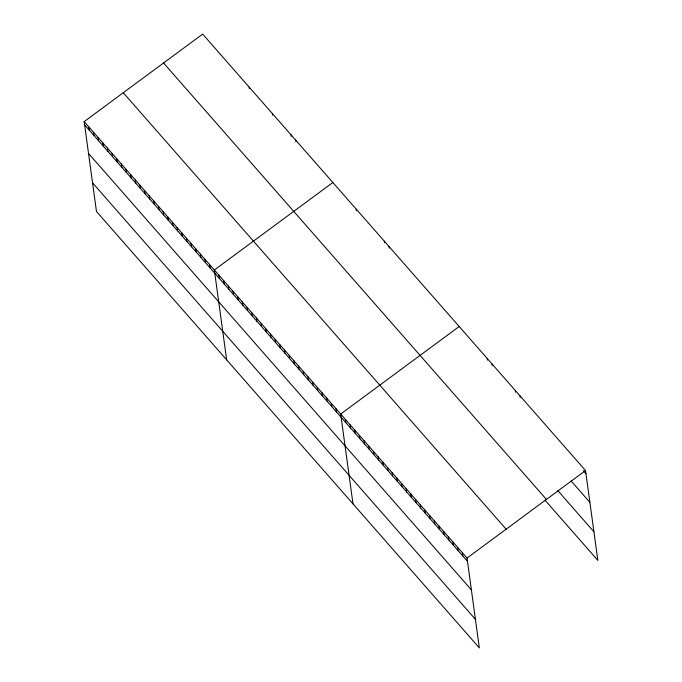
<?xml version="1.0" encoding="UTF-8"?>
<svg xmlns="http://www.w3.org/2000/svg" width="682" height="682" viewBox="0 0 682 682"><rect width="100%" height="100%" fill="white"/><g stroke="black" fill="none" stroke-linecap="round" stroke-linejoin="round"><path stroke-width="1.02" d="M84.167 121.618L467.034 558.064L479.335 647.9L96.469 211.454L84.167 121.618L202.665 34.1L585.531 470.546L597.833 560.382L545.02 500.179M332.833 182.495L214.344 270.012L226.646 359.84M459.182 326.516L340.685 414.042L352.995 503.87M467.034 558.064L585.531 470.546M583.298 470.725L585.974 473.777M571.166 481.015L589.887 502.353M557.825 490.648L593.92 531.798M163.561 62.983L546.427 499.429M123.272 92.735L506.138 529.189M84.611 124.849L467.477 561.295M88.524 153.424L471.39 589.87M92.556 182.87L475.422 619.324M520.016 395.867L520.238 397.478M515.336 390.53L515.558 392.15M491.944 363.864L492.157 365.475M487.263 358.527L487.485 360.139M462.353 552.735L462.797 555.958M457.673 547.399L458.116 550.63M452.993 542.062L453.436 545.293M448.313 536.734L448.756 539.956M443.632 531.397L444.076 534.62M438.952 526.061L439.396 529.292M434.272 520.724L434.715 523.955M429.6 515.396L430.035 518.618M388.987 246.509L389.209 248.12M424.92 510.059L425.363 513.282M384.316 241.172L384.529 242.783M420.24 504.723L420.683 507.954M415.56 499.386L416.003 502.617M410.879 494.058L411.323 497.28M406.199 488.721L406.643 491.944M401.519 483.385L401.962 486.616M396.839 478.056L397.282 481.279M356.234 209.161L356.456 210.781M392.159 472.72L392.602 475.942M387.478 467.383L387.922 470.614M382.798 462.046L383.241 465.277M378.126 456.718L378.561 459.941M373.446 451.382L373.881 454.604M368.766 446.045L369.209 449.276M364.086 440.708L364.529 443.939M359.405 435.38L359.849 438.603M354.725 430.044L355.169 433.266M350.045 424.707L350.488 427.938M345.365 419.37L345.808 422.601M336.004 408.706L336.448 411.928M295.647 140.091L295.869 141.711M331.324 403.369L331.767 406.6M290.992 134.797L291.214 136.409M326.644 398.041L327.087 401.263M321.972 392.704L322.407 395.927M317.292 387.367L317.727 390.598M312.612 382.031L313.055 385.262M272.399 113.596L272.621 115.207M307.932 376.703L308.375 379.925M303.251 371.366L303.695 374.589M298.571 366.029L299.014 369.26M293.891 360.693L294.334 363.924M289.211 355.365L289.654 358.587M249.152 87.1L249.373 88.711M284.53 350.028L284.974 353.25M279.85 344.691L280.293 347.922M275.17 339.355L275.613 342.586M270.49 334.027L270.933 337.249M265.818 328.69L266.253 331.921M261.138 323.353L261.581 326.584M256.458 318.025L256.901 321.248M251.777 312.688L252.221 315.911M247.097 307.352L247.54 310.583M242.417 302.015L242.86 305.246M237.737 296.687L238.18 299.91M233.056 291.35L233.5 294.573M228.376 286.014L228.82 289.245M223.696 280.677L224.139 283.908M219.016 275.349L219.459 278.571M209.689 264.71L210.133 267.941M205.043 259.416L205.487 262.638M200.389 254.113L200.832 257.336M195.743 248.811L196.186 252.042M191.096 243.517L191.54 246.739M186.442 238.214L186.885 241.437M181.796 232.912L182.239 236.143M177.15 227.618L177.593 230.84M172.495 222.315L172.938 225.537M167.849 217.012L168.292 220.243M163.203 211.718L163.646 214.941M158.548 206.416L158.991 209.638M153.902 201.113L154.345 204.344M149.256 195.819L149.69 199.042M144.601 190.517L145.044 193.739M139.955 185.214L140.398 188.445M135.309 179.92L135.744 183.143M130.654 174.618L131.097 177.84M126.008 169.315L126.451 172.546M121.362 164.021L121.797 167.243M116.707 158.718L117.151 161.941M112.061 153.416L112.504 156.647M107.406 148.122L107.85 151.344M102.76 142.819L103.204 146.042M98.114 137.517L98.558 140.748M93.46 132.223L93.903 135.445M88.813 126.92L89.257 130.143"/></g></svg>
